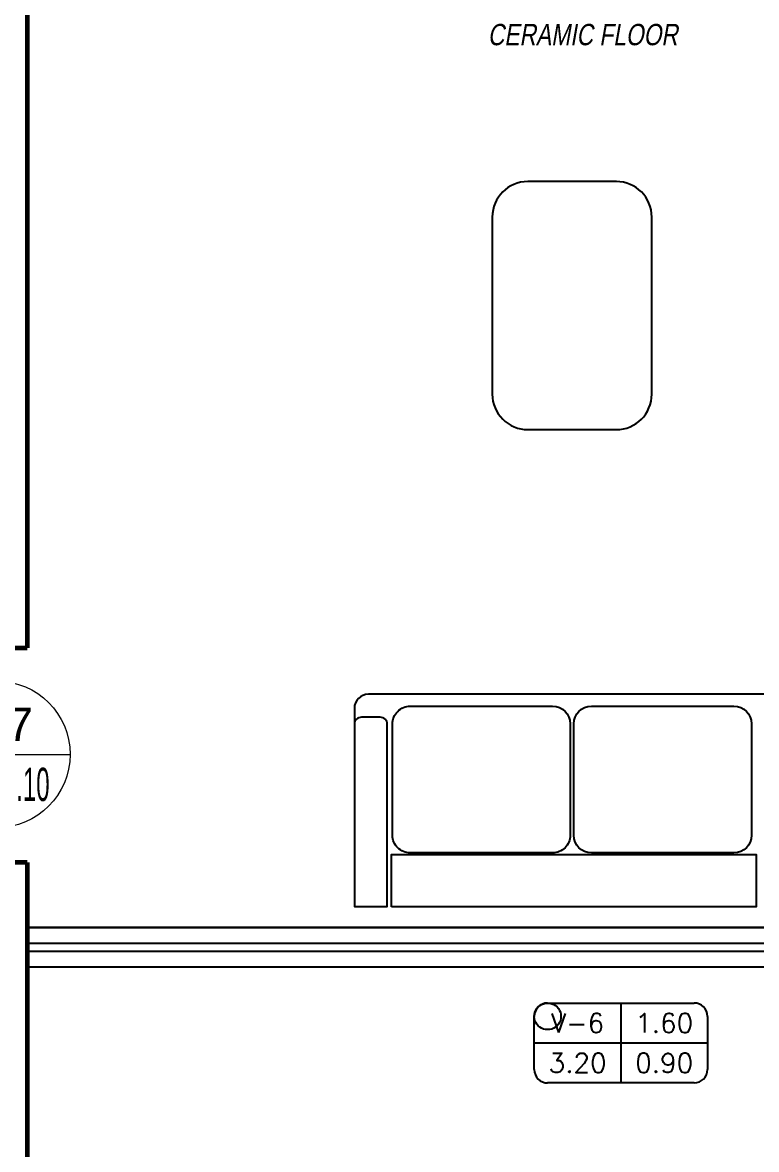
# Model space of a CAD drawing. Header units: millimetres. Extents: x 1313 to 1393.8, y 883.5 to 926.2.
# Drawn here: x 1337.416 to 1340.171, y 907.811 to 912.042 of the extents above; entities that cross this region are included whole.
import ezdxf
from ezdxf.enums import TextEntityAlignment as Align

# ---------------------------------------------------------------- set-up
doc = ezdxf.new("R2010")
doc.units = ezdxf.units.MM
doc.linetypes.add('HIDDEN2', pattern=[0.1875, 0.125, -0.0625])
doc.layers.add('CODIGOS', color=31, linetype='Continuous')
doc.layers.add('Muebles', color=2, linetype='Continuous')
for name, color, linetype, lineweight in [('Layer3', 31, 'Continuous', 5), ('Muros confinados', 3, 'Continuous', 60), ('proy', 42, 'HIDDEN2', 5), ('Texto niveles', 4, 'Continuous', 18)]:
    doc.layers.add(name, color=color, linetype=linetype, lineweight=lineweight)
doc.styles.add('ROMANS', font='romans')
doc.styles.add('STYLE1', font='arial.ttf')

# ---------------------------------------------------------------- blocks, each defined once
blk = doc.blocks.new('MUI')
at = {"layer": 'Muebles'}
for p, q in [((-2907.161619064676, 3593.356394023141), (-2907.826737433638, 3593.356394023141)), ((-2907.95976110743, 3593.223370349349), (-2907.95976110743, 3592.890811164868)), ((-2907.028595390883, 3592.890811164868), (-2907.028595390883, 3593.223370349349)), ((-2907.826737433638, 3592.757787491075), (-2907.161619064676, 3592.757787491075))]:
    blk.add_line(p, q, dxfattribs=at)
for centre, start, end in [((-2907.826737433638, 3593.223370349349), 90, 180), ((-2907.161619064676, 3593.223370349349), 0, 90), ((-2907.826737433638, 3592.890811164868), 180, 270), ((-2907.161619064676, 3592.890811164868), 270, 0)]:
    blk.add_arc(centre, 0.133023673792394, start, end, dxfattribs=at)
blk = doc.blocks.new('VANOS')
at = {"color": 2}
for p, q in [((-0.2749999999999915, 0.1499999999999968), (0.2750000000000057, 0.1500000000000004)), ((0, 0.1499999999999986), (0, -0.1500000000000021)), ((-0.3250000000000171, -0.100000000000005), (-0.3250000000000171, 0.09999999999999964)), ((0.3250000000000028, 0.09999999999999964), (0.3250000000000028, -0.09999999999999787)), ((-0.3250000000000028, 0), (0.3250000000000028, 0)), ((0.2749999999999915, -0.1500000000000039), (-0.2750000000000057, -0.1500000000000039))]:
    blk.add_line(p, q, dxfattribs=at)
for centre, radius, start, end in [((-0.2750000000000057, 0.1000000000000014), 0.04999999999999716, 180, 180.000000000001), ((-0.2749999999999915, 0.1000000000000014), 0.05, 90, 180), ((0.2750000000000057, 0.1000000000000014), 0.04999999999999805, 90, 90), ((0.2750000000000057, 0.09999999999999787), 0.05, 0, 89.99999999999984), ((-0.2750000000000057, -0.1000000000000014), 0.04999999999999893, 179.999999999998, 270), ((0.2749999999999915, -0.1000000000000014), 0.05000000000000071, 270.0000000000041, 4.071109992273244e-12)]:
    blk.add_arc(centre, radius, start, end, dxfattribs=at)
at = {"color": 3, "style": 'ROMANS'}
for tag, p in [('VANO', (-0.1625000000000085, 0.07499999999999751)), ('ALFEIZAR', (0.1625000000000085, 0.07500000000000107)), ('ANCHO', (-0.1624999999999943, -0.07500000000000107)), ('ALTURA', (0.1625000000000085, -0.07499999999999929))]:
    blk.add_attdef(tag, text='', height=0.0725, dxfattribs=at).set_placement(p, align=Align.MIDDLE)
blk = doc.blocks.new('vp')
at = {"color": 21}
blk.add_lwpolyline([(-0.2750000000000057, 0), (0.2749999999999915, 0)], dxfattribs=at)
at = {"color": 31}
blk.add_circle((0, 0), 0.2749999999999986, dxfattribs=at)
at = {"style": 'STYLE1'}
blk.add_attdef('TIPO', text='', height=0.125, dxfattribs=at).set_placement((0, 0.05), align=Align.CENTER)
at = {"style": 'STYLE1', "width": 0.5166091167736456}
blk.add_attdef('ANCHOXALTURA', text='', height=0.125, dxfattribs=at).set_placement((-0.1981998467250108, -0.175), (0.1980668325464521, -0.175), align=Align.FIT)

msp = doc.modelspace()

# ---------------------------------------------------------------- linework, layer by layer
at = {"layer": 'Muebles'}
for p, q in [((1340.24289958083, 909.5202814142251), (1338.714897465909, 909.5202814142251)), ((1338.661687996392, 909.4670719447079), (1338.661687996392, 909.4075829911519))]:
    msp.add_line(p, q, dxfattribs=at)
for points in [[(1338.804909386497, 908.9910738117599), (1338.804909386497, 909.4091571446809, -0.4142135623730951), (1338.871421223394, 909.475668981577), (1339.405619200711, 909.475668981577, -0.4142135623730951), (1339.472131037607, 909.4091571446809), (1339.472131037607, 908.9910738117599, -0.4142135623730951), (1339.405619200711, 908.9245619748638), (1338.871421223394, 908.9245619748638, -0.4142135623730951)], [(1339.485465788303, 908.9910738117599), (1339.485465788303, 909.4091571446809, -0.4142135623730951), (1339.551977625199, 909.475668981577), (1340.086175602517, 909.475668981577, -0.4142135623730951), (1340.152687439413, 909.4091571446809), (1340.152687439413, 908.9910738117599, -0.4142135623730951), (1340.086175602517, 908.9245619748638), (1339.551977625199, 908.9245619748638, -0.4142135623730951)], [(1338.661687996392, 909.4075829911519), (1338.661687996392, 908.723082120254), (1338.785292929671, 908.723082120254), (1338.785292929671, 909.4075829911519, 0.4142135623730951), (1338.758688194912, 909.4341877259105), (1338.688292731151, 909.4341877259105, 0.4142135623730951)]]:
    msp.add_lwpolyline(points, format="xyb", close=True, dxfattribs=at)
for points in [[(1338.800960140224, 908.7221393714701), (1338.800960140224, 908.9186361695395), (1340.169818898828, 908.9186361695395), (1340.169818898828, 908.7221393714701)], [(1337.433520734275, 908.6452182237888), (1341.633520734274, 908.6452182237888), (1341.633520734274, 908.4952182237887), (1337.433520734275, 908.4952182237887)]]:
    msp.add_lwpolyline(points, close=True, dxfattribs=at)
for points in [[(1341.633520734274, 908.6452182237888), (1337.433520734275, 908.6452182237888)], [(1341.633520734274, 908.5852182237888), (1337.433520734275, 908.5852182237888)], [(1341.633520734274, 908.5552182237886), (1337.433520734275, 908.5552182237886)], [(1341.633520734274, 908.4952182237887), (1337.433520734275, 908.4952182237887)]]:
    msp.add_lwpolyline(points, dxfattribs=at)
msp.add_arc((1338.714897465909, 909.4670719447079), 0.0532094695169576, 90, 180, dxfattribs=at)
at = {"layer": 'Muros confinados'}
for p, q in [((1337.433520734273, 914.3452182237886), (1337.433520734275, 909.6952182237881)), ((1335.933520734275, 909.695218223789), (1337.433520734275, 909.6952182237881)), ((1337.433520734274, 908.8893594959006), (1337.283520734273, 908.8893594959006)), ((1337.433520734274, 908.8893594959002), (1337.433520734275, 907.2952182238016))]:
    msp.add_line(p, q, dxfattribs=at)

# ---------------------------------------------------------------- block references
at = {"layer": 'CODIGOS'}
msp.add_blockref('VANOS', (1339.662338636432, 908.2111678106651), dxfattribs=at).add_auto_attribs({'ANCHO': '3.20', 'VANO': 'V-6', 'ALTURA': '0.90', 'ALFEIZAR': '1.60'})
at = {"layer": 'Layer3'}
msp.add_blockref('vp', (1337.319705097314, 909.2946375118406), dxfattribs=at).add_auto_attribs({'TIPO': 'P-7', 'ANCHOXALTURA': '0.80x2.10'})
at = {"layer": 'proy', "rotation": 270}
msp.add_blockref('MUI', (-2253.578192233739, -1996.514482847719), dxfattribs=at)

# ---------------------------------------------------------------- texts
at = {"layer": 'Texto niveles', "color": 4, "oblique": 10, "width": 0.8}
msp.add_text('CERAMIC FLOOR', height=0.08, dxfattribs=at).set_placement((1339.519164606393, 911.997231573898), align=Align.MIDDLE_CENTER)

doc.saveas('drawing.dxf')
